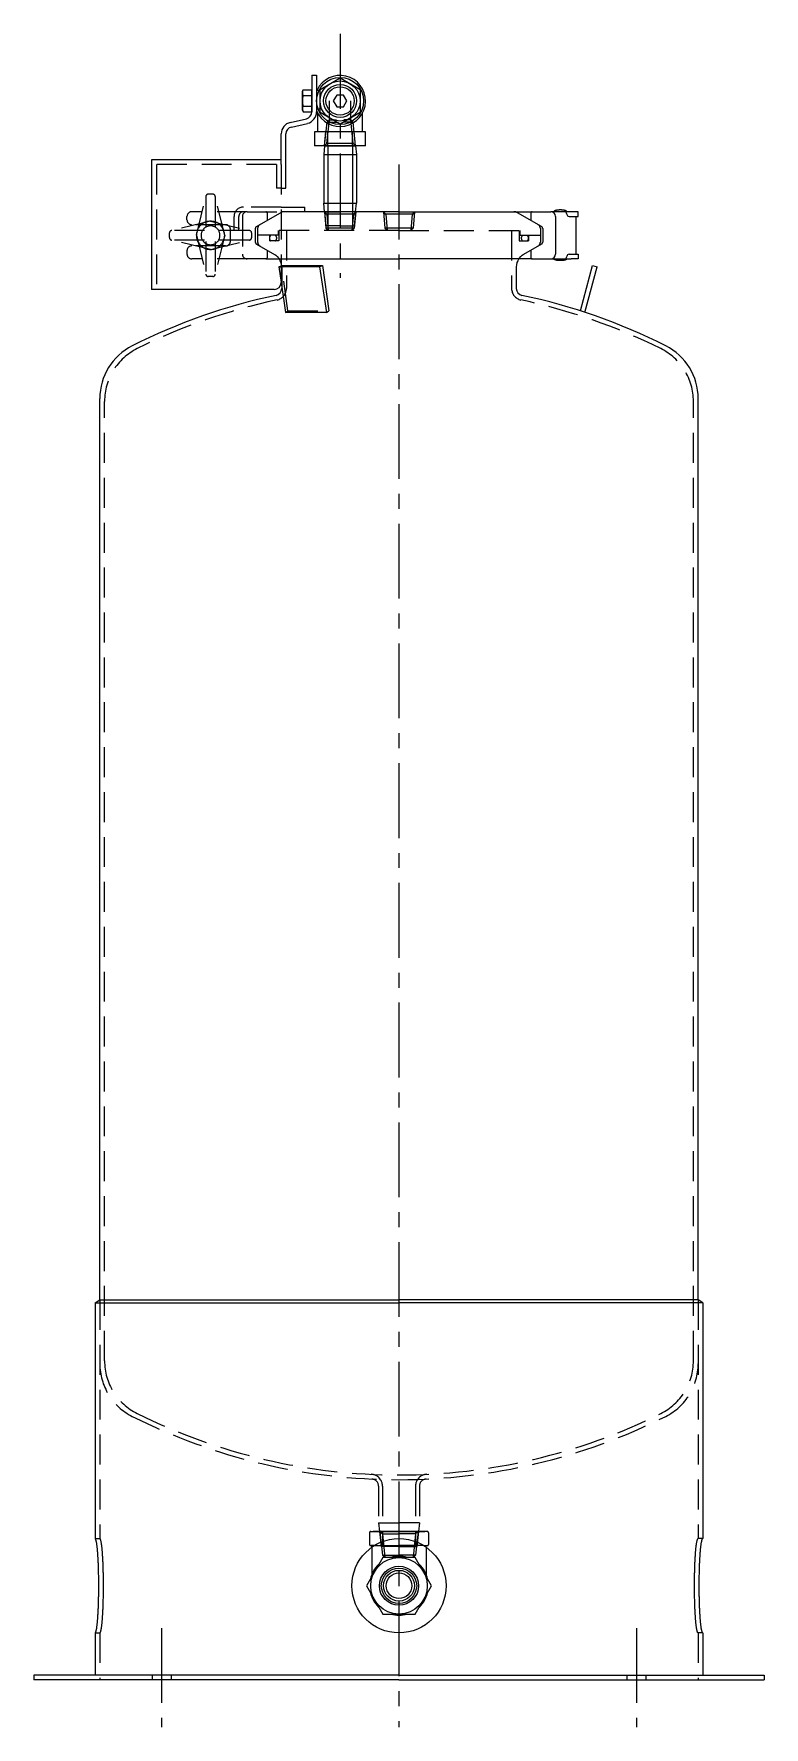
# Model space of a CAD drawing. Extents: x -205 to 605, y -774 to 375.
# Drawn here: x 295 to 605, y -738 to -20 of the extents above; entities that cross this region are included whole.
import ezdxf

# ---------------------------------------------------------------- set-up
doc = ezdxf.new("R2010")
doc.units = 0
doc.linetypes.add('CENTER', pattern=[50.8, 31.75, -6.35, 6.35, -6.35])
doc.linetypes.add('DASHED', pattern=[19.05, 12.7, -6.35])
doc.layers.get('0').update_dxf_attribs({"linetype": 'CONTINUOUS'})
doc.layers.add('CENTER', color=1, linetype='CENTER')

msp = doc.modelspace()

# ---------------------------------------------------------------- linework, layer by layer
at = {"color": 7, "linetype": 'CONTINUOUS'}
for p, q in [((413, -37), (415, -37)), ((413, -37), (413, -52.61)), ((415, -37), (415, -52.61)), ((409, -43.92), (409.35, -43.3)), ((409, -51.92), (409, -43.92)), ((409.35, -43.3), (413, -43.3)), ((409.35, -45.61), (413, -45.61)), ((409.35, -50.23), (413, -50.23)), ((413, -52.54), (413, -43.3)), ((415, -43.38), (416.5, -43.38)), ((403.87, -57.11), (410.67, -55.54)), ((409, -51.92), (409.35, -52.54)), ((409.35, -52.54), (413, -52.54)), ((415, -51.38), (416.5, -51.38)), ((415.5, -61.05), (415.5, -53.2)), ((434.5, -61.05), (434.5, -53.17)), ((400, -75), (400, -61.98)), ((402, -85), (402, -61.98)), ((404.32, -59.05), (411.12, -57.49)), ((435.82, -61.05), (414.18, -61.05)), ((414.18, -61.05), (414.18, -67)), ((435.82, -67), (435.82, -61.05)), ((435.82, -67), (414.18, -67)), ((418.44, -67), (418.1, -70.7)), ((418.1, -70.7), (418.1, -91.3)), ((418.1, -70.7), (431.9, -70.7)), ((418.44, -67), (431.56, -67)), ((419.75, -67), (419.75, -95)), ((430.25, -67), (430.25, -95)), ((431.56, -67), (431.9, -70.7)), ((431.9, -70.7), (431.9, -91.3)), ((345, -73), (345, -128)), ((400, -73), (345, -73)), ((400, -85), (402, -85)), ((400, -93), (410, -93)), ((410, -95), (410, -93)), ((418.44, -95), (418.1, -91.3)), ((418.1, -91.3), (431.9, -91.3)), ((431.56, -95), (431.9, -91.3)), ((450, -95), (400, -95)), ((418.44, -95), (425, -95)), ((450, -95), (514.5, -95)), ((526.01, -95), (514.5, -95)), ((516.5, -97), (516.5, -113)), ((521.25, -96), (521.25, -96)), ((522.25, -97), (525.04, -97)), ((525.04, -97), (526.01, -97)), ((525.04, -97), (525.04, -113)), ((526.01, -97), (526.01, -95)), ((521.25, -114), (521.25, -114)), ((522.25, -113), (525.04, -113)), ((525.04, -113), (526.01, -113)), ((526.01, -113), (526.01, -115)), ((400, -115), (450, -115)), ((400, -117.98), (400.26, -117.87)), ((416.31, -118.38), (400, -118.38)), ((400.26, -117.87), (417.59, -117.87)), ((416.31, -118.38), (417.59, -117.87)), ((416.31, -118.38), (419.21, -137.7)), ((417.59, -117.87), (420.16, -137.09)), ((500.82, -115), (450, -115)), ((499.8, -118.35), (499.8, -127.56)), ((506.5, -115), (500.82, -115)), ((506.5, -115), (514.5, -115)), ((514.5, -115), (523.04, -115)), ((526.01, -115), (523.04, -115)), ((527, -137.09), (532.15, -117.87)), ((528.91, -137.7), (534.08, -118.38)), ((532.15, -117.87), (534.08, -118.38)), ((397, -128), (345, -128)), ((400, -125), (401.89, -137.7)), ((419.21, -137.7), (401.89, -137.7)), ((419.21, -137.7), (420.16, -137.09)), ((323, -556.71), (323, -174.24)), ((577, -556.71), (577, -174.24)), ((321, -558), (323, -556.71)), ((321, -558), (450, -558)), ((321, -558), (321, -658)), ((323, -556.71), (450, -556.71)), ((577, -556.71), (450, -556.71)), ((579, -558), (450, -558)), ((579, -558), (577, -556.71)), ((579, -558), (579, -658)), ((438.5, -661.64), (438.5, -673.92)), ((439.46, -661), (450, -661)), ((450, -666), (443.93, -666)), ((460.54, -661), (450, -661)), ((461.5, -661.64), (461.5, -673.92)), ((321, -698), (321, -716)), ((579, -698), (579, -716)), ((450, -716), (295, -716)), ((295, -716), (295, -718)), ((450, -718), (295, -718)), ((450, -716), (605, -716)), ((450, -718), (605, -718)), ((605, -716), (605, -718))]:
    msp.add_line(p, q, dxfattribs=at)
at = {"color": 3, "linetype": 'DASHED'}
for p, q in [((420.44, -55.99), (420.45, -48)), ((429.58, -57.06), (429.6, -48)), ((418.42, -66.99), (419.44, -56.99)), ((419.42, -65.99), (420.44, -55.99)), ((419.44, -56.99), (420.44, -55.99)), ((419.44, -56.99), (423.45, -57)), ((420.44, -55.99), (423.45, -56)), ((429.58, -56.01), (426.57, -56)), ((430.58, -57.01), (426.57, -57)), ((430.57, -66.01), (429.58, -56.01)), ((430.58, -57.01), (429.58, -56.01)), ((431.57, -67.01), (430.58, -57.01)), ((418.44, -67), (419, -61)), ((419, -61), (431, -61)), ((419.75, -67), (419.75, -61)), ((430.25, -67), (430.25, -61)), ((431.56, -67), (431, -61)), ((418.42, -66.99), (419.42, -65.99)), ((430.57, -66.01), (419.42, -65.99)), ((431.57, -67.01), (430.57, -66.01)), ((347, -75), (347, -128)), ((398, -75), (347, -75)), ((398, -75), (398, -85)), ((400, -75), (400, -125)), ((400, -85), (398, -85)), ((364, -105), (368, -88.54)), ((368, -88.54), (368, -121.46)), ((371, -87.54), (369, -87.54)), ((372, -88.54), (372, -121.46)), ((376, -105), (372, -88.54)), ((400, -93), (384, -93)), ((370, -99), (353.54, -103)), ((360, -98.5), (360, -97)), ((385.5, -95), (362, -95)), ((376.42, -100.5), (362, -100.5)), ((370, -99), (386.46, -103)), ((380, -103), (380, -97)), ((382, -103), (382, -97)), ((383.5, -97), (383.5, -113)), ((385.5, -95), (400, -95)), ((389.5, -101.29), (399.7, -95.4)), ((394, -95.5), (394, -98.69)), ((418.37, -95), (419, -102)), ((418.37, -95), (419.37, -96)), ((418.44, -95), (419, -101)), ((431.54, -96), (418.46, -96)), ((419.37, -96), (420, -103)), ((419.75, -95), (419.75, -101)), ((430.63, -96), (430, -103)), ((430.25, -95), (430.25, -101)), ((431.63, -95), (430.63, -96)), ((431.63, -95), (431, -102)), ((431.56, -95), (431, -101)), ((443.37, -95), (444.37, -96)), ((443.37, -95), (444, -102)), ((456.54, -96), (443.46, -96)), ((444.37, -96), (445, -103)), ((455.63, -96), (455, -103)), ((456.63, -95), (455.63, -96)), ((456.63, -95), (456, -102)), ((510.5, -101.29), (500.3, -95.4)), ((506, -95.5), (506, -98.69)), ((352.54, -106), (352.54, -104)), ((386.46, -103), (353.54, -103)), ((386.46, -107), (353.54, -107)), ((370, -111), (353.54, -107)), ((364, -105), (368, -121.46)), ((370, -111), (386.46, -107)), ((376, -105), (372, -121.46)), ((378.42, -107.5), (378.42, -102.5)), ((382, -103), (380, -103)), ((387.46, -106), (387.46, -104)), ((389, -102.15), (389, -107.85)), ((390, -102.15), (390, -107.85)), ((399, -105), (390, -105)), ((395, -105), (395, -107.4)), ((399, -107.4), (395, -107.4)), ((450, -103), (398.65, -103)), ((398.65, -103), (398.65, -105)), ((399, -103), (399, -107.4)), ((402.2, -103), (402.2, -127.56)), ((425, -101), (419, -101)), ((431, -102), (419, -102)), ((419, -102), (420, -103)), ((425, -101), (431, -101)), ((431, -102), (430, -103)), ((456, -102), (444, -102)), ((444, -102), (445, -103)), ((450, -103), (501.35, -103)), ((456, -102), (455, -103)), ((497.8, -103), (497.8, -127.56)), ((501, -103), (501, -107.4)), ((501, -105), (510, -105)), ((501, -107.4), (505, -107.4)), ((501.35, -103), (501.35, -105)), ((505, -105), (505, -107.4)), ((510, -102.15), (510, -107.85)), ((511, -102.15), (511, -107.85)), ((360, -111.5), (360, -113)), ((376.42, -109.5), (362, -109.5)), ((389.5, -108.71), (397.2, -113.16)), ((394, -111.31), (394, -114.5)), ((510.5, -108.71), (502.8, -113.16)), ((506, -111.31), (506, -114.5)), ((385.5, -115), (362, -115)), ((393.5, -115), (385.5, -115)), ((393.5, -115), (400, -115)), ((399, -118.38), (400, -117.98)), ((399, -118.38), (400, -118.38)), ((399, -118.38), (400, -125)), ((400.2, -118.35), (400.2, -127.56)), ((402.84, -137.09), (400.26, -117.87)), ((371, -122.46), (369, -122.46)), ((401.89, -137.7), (402.84, -137.09)), ((402.84, -137.09), (420.16, -137.09)), ((325, -582.56), (325, -175.47)), ((575, -582.56), (575, -175.47)), ((323, -556.71), (323, -658)), ((577, -556.71), (577, -658)), ((441.35, -635.73), (441.35, -651.35)), ((443, -635.72), (443, -661.35)), ((457, -635.72), (457, -661.35)), ((458.65, -635.73), (458.65, -651.35)), ((441.35, -651.35), (450, -651.35)), ((441.35, -651.35), (441.77, -655)), ((458.65, -651.35), (450, -651.35)), ((458.65, -651.35), (458.23, -655)), ((321, -658), (323, -658)), ((437.5, -655.5), (437.5, -660.5)), ((438, -655), (450, -655)), ((450, -655), (439, -655)), ((441.77, -655), (442.5, -661.35)), ((441.93, -655), (442.93, -665)), ((441.93, -655), (442.93, -656)), ((442.93, -656), (450, -656)), ((442.93, -656), (443.93, -666)), ((462, -655), (450, -655)), ((450, -655), (461, -655)), ((457.07, -656), (450, -656)), ((457.07, -656), (456.07, -666)), ((458.07, -655), (457.07, -656)), ((458.07, -655), (457.07, -665)), ((458.23, -655), (457.5, -661.35)), ((462.5, -655.5), (462.5, -660.5)), ((579, -658), (577, -658)), ((439.46, -661), (438, -661)), ((438.5, -661.64), (438.5, -661)), ((450, -661.35), (442.5, -661.35)), ((442.93, -665), (450, -665)), ((442.93, -665), (443.93, -666)), ((450, -661.35), (457.5, -661.35)), ((457.07, -665), (450, -665)), ((457.07, -665), (456.07, -666)), ((460.54, -661), (462, -661)), ((461.5, -661.64), (461.5, -661)), ((321, -698), (323, -698)), ((323, -698), (323, -718)), ((577, -698), (577, -718)), ((579, -698), (577, -698)), ((345.24, -716), (345.24, -718)), ((353.24, -716), (353.24, -718)), ((546.76, -716), (546.76, -718)), ((554.76, -716), (554.76, -718))]:
    msp.add_line(p, q, dxfattribs=at)
at = {"color": 7, "linetype": 'CONTINUOUS'}
for points in [[(433.5, -52.91), (425, -57.81), (416.5, -52.91), (416.5, -43.09), (425, -38.19), (433.5, -43.09)], [(426.44, -50.5), (427.88, -48), (426.44, -45.5), (423.55, -45.5), (422.11, -48), (423.55, -50.5)], [(443.07, -666), (436.14, -678), (443.07, -690), (456.93, -690), (463.86, -678), (456.93, -666)]]:
    msp.add_lwpolyline(points, close=True, dxfattribs=at)
for points in [[(521.25, -95, 0), (521.25, -94.98, 0), (521.25, -94.96, 0), (521.24, -94.95, 0), (521.24, -94.93, 0), (521.23, -94.91, 0), (521.22, -94.89, 0), (521.21, -94.87, 0), (521.2, -94.85, 0), (521.18, -94.84, 0), (521.17, -94.82, 0), (521.15, -94.8, 0), (521.13, -94.78, 0), (521.11, -94.77, 0), (521.09, -94.75, 0), (521.07, -94.73, 0), (521.04, -94.71, 0), (521.01, -94.7, 0), (520.99, -94.68, 0), (520.96, -94.66, 0), (520.92, -94.65, 0), (520.89, -94.63, 0), (520.86, -94.62, 0), (520.82, -94.6, 0), (520.79, -94.59, 0), (520.75, -94.57, 0), (520.71, -94.56, 0), (520.67, -94.54, 0), (520.63, -94.53, 0), (520.58, -94.51, 0), (520.54, -94.5, 0), (520.49, -94.49, 0), (520.45, -94.47, 0), (520.4, -94.46, 0), (520.35, -94.45, 0), (520.3, -94.43, 0), (520.25, -94.42, 0), (520.19, -94.41, 0), (520.14, -94.4, 0), (520.08, -94.39, 0), (520.03, -94.38, 0), (519.97, -94.37, 0), (519.91, -94.36, 0), (519.86, -94.35, 0), (519.8, -94.34, 0), (519.74, -94.33, 0), (519.68, -94.32, 0), (519.61, -94.32, 0), (519.55, -94.31, 0), (519.49, -94.3, 0), (519.43, -94.3, 0), (519.36, -94.29, 0), (519.3, -94.29, 0), (519.23, -94.28, 0), (519.17, -94.28, 0), (519.1, -94.27, 0), (519.04, -94.27, 0), (518.97, -94.26, 0), (518.9, -94.26, 0), (518.84, -94.26, 0), (518.77, -94.26, 0), (518.7, -94.26, 0), (518.63, -94.25, 0), (518.57, -94.25, 0), (518.5, -94.25, 0), (518.43, -94.25, 0), (518.37, -94.25, 0), (518.3, -94.26, 0), (518.23, -94.26, 0), (518.16, -94.26, 0), (518.1, -94.26, 0), (518.03, -94.26, 0), (517.96, -94.27, 0), (517.9, -94.27, 0), (517.83, -94.28, 0), (517.77, -94.28, 0), (517.7, -94.29, 0), (517.64, -94.29, 0), (517.57, -94.3, 0), (517.51, -94.3, 0), (517.45, -94.31, 0), (517.39, -94.32, 0), (517.32, -94.32, 0), (517.26, -94.33, 0), (517.2, -94.34, 0), (517.14, -94.35, 0), (517.09, -94.36, 0), (517.03, -94.37, 0), (516.97, -94.38, 0), (516.92, -94.39, 0), (516.86, -94.4, 0), (516.81, -94.41, 0), (516.75, -94.42, 0), (516.7, -94.43, 0), (516.65, -94.45, 0), (516.6, -94.46, 0), (516.55, -94.47, 0), (516.51, -94.49, 0), (516.46, -94.5, 0), (516.42, -94.51, 0), (516.37, -94.53, 0), (516.33, -94.54, 0), (516.29, -94.56, 0), (516.25, -94.57, 0), (516.21, -94.59, 0), (516.18, -94.6, 0), (516.14, -94.62, 0), (516.11, -94.63, 0), (516.08, -94.65, 0), (516.04, -94.66, 0), (516.01, -94.68, 0), (515.99, -94.7, 0), (515.96, -94.71, 0), (515.93, -94.73, 0), (515.91, -94.75, 0), (515.89, -94.77, 0), (515.87, -94.78, 0), (515.85, -94.8, 0), (515.83, -94.82, 0), (515.82, -94.84, 0), (515.8, -94.85, 0), (515.79, -94.87, 0), (515.78, -94.89, 0), (515.77, -94.91, 0), (515.76, -94.93, 0), (515.76, -94.95, 0), (515.75, -94.96, 0), (515.75, -94.98, 0), (515.75, -95, 0)], [(521.25, -115, 0), (521.25, -115.02, 0), (521.25, -115.04, 0), (521.24, -115.06, 0), (521.24, -115.07, 0), (521.23, -115.09, 0), (521.22, -115.11, 0), (521.21, -115.13, 0), (521.2, -115.15, 0), (521.18, -115.16, 0), (521.17, -115.18, 0), (521.15, -115.2, 0), (521.13, -115.22, 0), (521.11, -115.23, 0), (521.09, -115.25, 0), (521.07, -115.27, 0), (521.04, -115.29, 0), (521.01, -115.3, 0), (520.99, -115.32, 0), (520.96, -115.34, 0), (520.92, -115.35, 0), (520.89, -115.37, 0), (520.86, -115.38, 0), (520.82, -115.4, 0), (520.79, -115.42, 0), (520.75, -115.43, 0), (520.71, -115.44, 0), (520.67, -115.46, 0), (520.63, -115.47, 0), (520.58, -115.49, 0), (520.54, -115.5, 0), (520.49, -115.52, 0), (520.45, -115.53, 0), (520.4, -115.54, 0), (520.35, -115.55, 0), (520.3, -115.56, 0), (520.25, -115.58, 0), (520.19, -115.59, 0), (520.14, -115.6, 0), (520.08, -115.61, 0), (520.03, -115.62, 0), (519.97, -115.63, 0), (519.91, -115.64, 0), (519.86, -115.65, 0), (519.8, -115.66, 0), (519.74, -115.67, 0), (519.68, -115.67, 0), (519.61, -115.68, 0), (519.55, -115.69, 0), (519.49, -115.7, 0), (519.43, -115.7, 0), (519.36, -115.71, 0), (519.3, -115.72, 0), (519.23, -115.72, 0), (519.17, -115.72, 0), (519.1, -115.73, 0), (519.04, -115.73, 0), (518.97, -115.74, 0), (518.9, -115.74, 0), (518.84, -115.74, 0), (518.77, -115.74, 0), (518.7, -115.75, 0), (518.63, -115.75, 0), (518.57, -115.75, 0), (518.5, -115.75, 0), (518.43, -115.75, 0), (518.37, -115.75, 0), (518.3, -115.75, 0), (518.23, -115.74, 0), (518.16, -115.74, 0), (518.1, -115.74, 0), (518.03, -115.74, 0), (517.96, -115.73, 0), (517.9, -115.73, 0), (517.83, -115.72, 0), (517.77, -115.72, 0), (517.7, -115.72, 0), (517.64, -115.71, 0), (517.57, -115.7, 0), (517.51, -115.7, 0), (517.45, -115.69, 0), (517.39, -115.68, 0), (517.32, -115.67, 0), (517.26, -115.67, 0), (517.2, -115.66, 0), (517.14, -115.65, 0), (517.09, -115.64, 0), (517.03, -115.63, 0), (516.97, -115.62, 0), (516.92, -115.61, 0), (516.86, -115.6, 0), (516.81, -115.59, 0), (516.75, -115.58, 0), (516.7, -115.56, 0), (516.65, -115.55, 0), (516.6, -115.54, 0), (516.55, -115.53, 0), (516.51, -115.52, 0), (516.46, -115.5, 0), (516.42, -115.49, 0), (516.37, -115.47, 0), (516.33, -115.46, 0), (516.29, -115.44, 0), (516.25, -115.43, 0), (516.21, -115.42, 0), (516.18, -115.4, 0), (516.14, -115.38, 0), (516.11, -115.37, 0), (516.08, -115.35, 0), (516.04, -115.34, 0), (516.01, -115.32, 0), (515.99, -115.3, 0), (515.96, -115.29, 0), (515.93, -115.27, 0), (515.91, -115.25, 0), (515.89, -115.23, 0), (515.87, -115.22, 0), (515.85, -115.2, 0), (515.83, -115.18, 0), (515.82, -115.16, 0), (515.8, -115.15, 0), (515.79, -115.13, 0), (515.78, -115.11, 0), (515.77, -115.09, 0), (515.76, -115.07, 0), (515.76, -115.06, 0), (515.75, -115.04, 0), (515.75, -115.02, 0), (515.75, -115, 0)], [(321, -698, 0), (321.04, -697.99, 0), (321.08, -697.98, 0), (321.12, -697.95, 0), (321.15, -697.9, 0), (321.19, -697.85, 0), (321.23, -697.78, 0), (321.27, -697.71, 0), (321.3, -697.62, 0), (321.34, -697.51, 0), (321.38, -697.4, 0), (321.42, -697.28, 0), (321.45, -697.14, 0), (321.49, -696.99, 0), (321.52, -696.83, 0), (321.56, -696.66, 0), (321.6, -696.48, 0), (321.63, -696.28, 0), (321.67, -696.08, 0), (321.7, -695.86, 0), (321.74, -695.64, 0), (321.77, -695.4, 0), (321.8, -695.15, 0), (321.83, -694.9, 0), (321.87, -694.63, 0), (321.9, -694.35, 0), (321.93, -694.06, 0), (321.96, -693.77, 0), (321.99, -693.46, 0), (322.02, -693.14, 0), (322.05, -692.82, 0), (322.08, -692.49, 0), (322.1, -692.14, 0), (322.13, -691.79, 0), (322.16, -691.43, 0), (322.18, -691.06, 0), (322.21, -690.69, 0), (322.23, -690.3, 0), (322.25, -689.91, 0), (322.27, -689.52, 0), (322.3, -689.11, 0), (322.32, -688.7, 0), (322.34, -688.28, 0), (322.36, -687.86, 0), (322.38, -687.43, 0), (322.39, -686.99, 0), (322.41, -686.55, 0), (322.43, -686.11, 0), (322.44, -685.65, 0), (322.45, -685.2, 0), (322.47, -684.74, 0), (322.48, -684.27, 0), (322.49, -683.81, 0), (322.5, -683.33, 0), (322.51, -682.86, 0), (322.52, -682.38, 0), (322.53, -681.9, 0), (322.54, -681.42, 0), (322.54, -680.93, 0), (322.55, -680.45, 0), (322.55, -679.96, 0), (322.56, -679.47, 0), (322.56, -678.98, 0), (322.56, -678.49, 0), (322.56, -678, 0), (322.56, -677.51, 0), (322.56, -677.02, 0), (322.56, -676.53, 0), (322.55, -676.04, 0), (322.55, -675.55, 0), (322.54, -675.07, 0), (322.54, -674.58, 0), (322.53, -674.1, 0), (322.52, -673.62, 0), (322.51, -673.14, 0), (322.5, -672.67, 0), (322.49, -672.19, 0), (322.48, -671.73, 0), (322.47, -671.26, 0), (322.45, -670.8, 0), (322.44, -670.35, 0), (322.43, -669.89, 0), (322.41, -669.45, 0), (322.39, -669.01, 0), (322.38, -668.57, 0), (322.36, -668.14, 0), (322.34, -667.72, 0), (322.32, -667.3, 0), (322.3, -666.89, 0), (322.27, -666.48, 0), (322.25, -666.09, 0), (322.23, -665.7, 0), (322.21, -665.31, 0), (322.18, -664.94, 0), (322.16, -664.57, 0), (322.13, -664.21, 0), (322.1, -663.86, 0), (322.08, -663.51, 0), (322.05, -663.18, 0), (322.02, -662.86, 0), (321.99, -662.54, 0), (321.96, -662.23, 0), (321.93, -661.94, 0), (321.9, -661.65, 0), (321.87, -661.37, 0), (321.83, -661.1, 0), (321.8, -660.85, 0), (321.77, -660.6, 0), (321.74, -660.36, 0), (321.7, -660.14, 0), (321.67, -659.92, 0), (321.63, -659.72, 0), (321.6, -659.52, 0), (321.56, -659.34, 0), (321.52, -659.17, 0), (321.49, -659.01, 0), (321.45, -658.86, 0), (321.42, -658.72, 0), (321.38, -658.6, 0), (321.34, -658.49, 0), (321.3, -658.38, 0), (321.27, -658.29, 0), (321.23, -658.22, 0), (321.19, -658.15, 0), (321.15, -658.1, 0), (321.12, -658.05, 0), (321.08, -658.02, 0), (321.04, -658.01, 0), (321, -658, 0)], [(579, -698, 0), (578.96, -697.99, 0), (578.92, -697.98, 0), (578.88, -697.95, 0), (578.85, -697.9, 0), (578.81, -697.85, 0), (578.77, -697.78, 0), (578.73, -697.71, 0), (578.7, -697.62, 0), (578.66, -697.51, 0), (578.62, -697.4, 0), (578.58, -697.28, 0), (578.55, -697.14, 0), (578.51, -696.99, 0), (578.48, -696.83, 0), (578.44, -696.66, 0), (578.4, -696.48, 0), (578.37, -696.28, 0), (578.33, -696.08, 0), (578.3, -695.86, 0), (578.26, -695.64, 0), (578.23, -695.4, 0), (578.2, -695.15, 0), (578.17, -694.9, 0), (578.13, -694.63, 0), (578.1, -694.35, 0), (578.07, -694.06, 0), (578.04, -693.77, 0), (578.01, -693.46, 0), (577.98, -693.14, 0), (577.95, -692.82, 0), (577.92, -692.49, 0), (577.9, -692.14, 0), (577.87, -691.79, 0), (577.84, -691.43, 0), (577.82, -691.06, 0), (577.79, -690.69, 0), (577.77, -690.3, 0), (577.75, -689.91, 0), (577.73, -689.52, 0), (577.7, -689.11, 0), (577.68, -688.7, 0), (577.66, -688.28, 0), (577.64, -687.86, 0), (577.62, -687.43, 0), (577.61, -686.99, 0), (577.59, -686.55, 0), (577.57, -686.11, 0), (577.56, -685.65, 0), (577.54, -685.2, 0), (577.53, -684.74, 0), (577.52, -684.27, 0), (577.51, -683.81, 0), (577.5, -683.33, 0), (577.49, -682.86, 0), (577.48, -682.38, 0), (577.47, -681.9, 0), (577.46, -681.42, 0), (577.46, -680.93, 0), (577.45, -680.45, 0), (577.45, -679.96, 0), (577.44, -679.47, 0), (577.44, -678.98, 0), (577.44, -678.49, 0), (577.44, -678, 0), (577.44, -677.51, 0), (577.44, -677.02, 0), (577.44, -676.53, 0), (577.45, -676.04, 0), (577.45, -675.55, 0), (577.46, -675.07, 0), (577.46, -674.58, 0), (577.47, -674.1, 0), (577.48, -673.62, 0), (577.49, -673.14, 0), (577.5, -672.67, 0), (577.51, -672.19, 0), (577.52, -671.73, 0), (577.53, -671.26, 0), (577.54, -670.8, 0), (577.56, -670.35, 0), (577.57, -669.89, 0), (577.59, -669.45, 0), (577.61, -669.01, 0), (577.62, -668.57, 0), (577.64, -668.14, 0), (577.66, -667.72, 0), (577.68, -667.3, 0), (577.7, -666.89, 0), (577.73, -666.48, 0), (577.75, -666.09, 0), (577.77, -665.7, 0), (577.79, -665.31, 0), (577.82, -664.94, 0), (577.84, -664.57, 0), (577.87, -664.21, 0), (577.9, -663.86, 0), (577.92, -663.51, 0), (577.95, -663.18, 0), (577.98, -662.86, 0), (578.01, -662.54, 0), (578.04, -662.23, 0), (578.07, -661.94, 0), (578.1, -661.65, 0), (578.13, -661.37, 0), (578.17, -661.1, 0), (578.2, -660.85, 0), (578.23, -660.6, 0), (578.26, -660.36, 0), (578.3, -660.14, 0), (578.33, -659.92, 0), (578.37, -659.72, 0), (578.4, -659.52, 0), (578.44, -659.34, 0), (578.48, -659.17, 0), (578.51, -659.01, 0), (578.55, -658.86, 0), (578.58, -658.72, 0), (578.62, -658.6, 0), (578.66, -658.49, 0), (578.7, -658.38, 0), (578.73, -658.29, 0), (578.77, -658.22, 0), (578.81, -658.15, 0), (578.85, -658.1, 0), (578.88, -658.05, 0), (578.92, -658.02, 0), (578.96, -658.01, 0), (579, -658, 0)]]:
    msp.add_polyline3d(points, dxfattribs=at)
at = {"color": 3, "linetype": 'DASHED'}
for points in [[(323, -698, 0), (323.04, -697.99, 0), (323.08, -697.98, 0), (323.12, -697.95, 0), (323.15, -697.9, 0), (323.19, -697.85, 0), (323.23, -697.78, 0), (323.27, -697.71, 0), (323.3, -697.62, 0), (323.34, -697.51, 0), (323.38, -697.4, 0), (323.42, -697.28, 0), (323.45, -697.14, 0), (323.49, -696.99, 0), (323.52, -696.83, 0), (323.56, -696.66, 0), (323.6, -696.48, 0), (323.63, -696.28, 0), (323.67, -696.08, 0), (323.7, -695.86, 0), (323.74, -695.64, 0), (323.77, -695.4, 0), (323.8, -695.15, 0), (323.83, -694.9, 0), (323.87, -694.63, 0), (323.9, -694.35, 0), (323.93, -694.06, 0), (323.96, -693.77, 0), (323.99, -693.46, 0), (324.02, -693.14, 0), (324.05, -692.82, 0), (324.08, -692.49, 0), (324.1, -692.14, 0), (324.13, -691.79, 0), (324.16, -691.43, 0), (324.18, -691.06, 0), (324.21, -690.69, 0), (324.23, -690.3, 0), (324.25, -689.91, 0), (324.27, -689.52, 0), (324.3, -689.11, 0), (324.32, -688.7, 0), (324.34, -688.28, 0), (324.36, -687.86, 0), (324.38, -687.43, 0), (324.39, -686.99, 0), (324.41, -686.55, 0), (324.43, -686.11, 0), (324.44, -685.65, 0), (324.45, -685.2, 0), (324.47, -684.74, 0), (324.48, -684.27, 0), (324.49, -683.81, 0), (324.5, -683.33, 0), (324.51, -682.86, 0), (324.52, -682.38, 0), (324.53, -681.9, 0), (324.54, -681.42, 0), (324.54, -680.93, 0), (324.55, -680.45, 0), (324.55, -679.96, 0), (324.56, -679.47, 0), (324.56, -678.98, 0), (324.56, -678.49, 0), (324.56, -678, 0), (324.56, -677.51, 0), (324.56, -677.02, 0), (324.56, -676.53, 0), (324.55, -676.04, 0), (324.55, -675.55, 0), (324.54, -675.07, 0), (324.54, -674.58, 0), (324.53, -674.1, 0), (324.52, -673.62, 0), (324.51, -673.14, 0), (324.5, -672.67, 0), (324.49, -672.19, 0), (324.48, -671.73, 0), (324.47, -671.26, 0), (324.45, -670.8, 0), (324.44, -670.35, 0), (324.43, -669.89, 0), (324.41, -669.45, 0), (324.39, -669.01, 0), (324.38, -668.57, 0), (324.36, -668.14, 0), (324.34, -667.72, 0), (324.32, -667.3, 0), (324.3, -666.89, 0), (324.27, -666.48, 0), (324.25, -666.09, 0), (324.23, -665.7, 0), (324.21, -665.31, 0), (324.18, -664.94, 0), (324.16, -664.57, 0), (324.13, -664.21, 0), (324.1, -663.86, 0), (324.08, -663.51, 0), (324.05, -663.18, 0), (324.02, -662.86, 0), (323.99, -662.54, 0), (323.96, -662.23, 0), (323.93, -661.94, 0), (323.9, -661.65, 0), (323.87, -661.37, 0), (323.83, -661.1, 0), (323.8, -660.85, 0), (323.77, -660.6, 0), (323.74, -660.36, 0), (323.7, -660.14, 0), (323.67, -659.92, 0), (323.63, -659.72, 0), (323.6, -659.52, 0), (323.56, -659.34, 0), (323.52, -659.17, 0), (323.49, -659.01, 0), (323.45, -658.86, 0), (323.42, -658.72, 0), (323.38, -658.6, 0), (323.34, -658.49, 0), (323.3, -658.38, 0), (323.27, -658.29, 0), (323.23, -658.22, 0), (323.19, -658.15, 0), (323.15, -658.1, 0), (323.12, -658.05, 0), (323.08, -658.02, 0), (323.04, -658.01, 0), (323, -658, 0)], [(577, -698, 0), (576.96, -697.99, 0), (576.92, -697.98, 0), (576.88, -697.95, 0), (576.85, -697.9, 0), (576.81, -697.85, 0), (576.77, -697.78, 0), (576.73, -697.71, 0), (576.7, -697.62, 0), (576.66, -697.51, 0), (576.62, -697.4, 0), (576.58, -697.28, 0), (576.55, -697.14, 0), (576.51, -696.99, 0), (576.48, -696.83, 0), (576.44, -696.66, 0), (576.4, -696.48, 0), (576.37, -696.28, 0), (576.33, -696.08, 0), (576.3, -695.86, 0), (576.26, -695.64, 0), (576.23, -695.4, 0), (576.2, -695.15, 0), (576.17, -694.9, 0), (576.13, -694.63, 0), (576.1, -694.35, 0), (576.07, -694.06, 0), (576.04, -693.77, 0), (576.01, -693.46, 0), (575.98, -693.14, 0), (575.95, -692.82, 0), (575.92, -692.49, 0), (575.9, -692.14, 0), (575.87, -691.79, 0), (575.84, -691.43, 0), (575.82, -691.06, 0), (575.79, -690.69, 0), (575.77, -690.3, 0), (575.75, -689.91, 0), (575.73, -689.52, 0), (575.7, -689.11, 0), (575.68, -688.7, 0), (575.66, -688.28, 0), (575.64, -687.86, 0), (575.62, -687.43, 0), (575.61, -686.99, 0), (575.59, -686.55, 0), (575.57, -686.11, 0), (575.56, -685.65, 0), (575.54, -685.2, 0), (575.53, -684.74, 0), (575.52, -684.27, 0), (575.51, -683.81, 0), (575.5, -683.33, 0), (575.49, -682.86, 0), (575.48, -682.38, 0), (575.47, -681.9, 0), (575.46, -681.42, 0), (575.46, -680.93, 0), (575.45, -680.45, 0), (575.45, -679.96, 0), (575.44, -679.47, 0), (575.44, -678.98, 0), (575.44, -678.49, 0), (575.44, -678, 0), (575.44, -677.51, 0), (575.44, -677.02, 0), (575.44, -676.53, 0), (575.45, -676.04, 0), (575.45, -675.55, 0), (575.46, -675.07, 0), (575.46, -674.58, 0), (575.47, -674.1, 0), (575.48, -673.62, 0), (575.49, -673.14, 0), (575.5, -672.67, 0), (575.51, -672.19, 0), (575.52, -671.73, 0), (575.53, -671.26, 0), (575.54, -670.8, 0), (575.56, -670.35, 0), (575.57, -669.89, 0), (575.59, -669.45, 0), (575.61, -669.01, 0), (575.62, -668.57, 0), (575.64, -668.14, 0), (575.66, -667.72, 0), (575.68, -667.3, 0), (575.7, -666.89, 0), (575.73, -666.48, 0), (575.75, -666.09, 0), (575.77, -665.7, 0), (575.79, -665.31, 0), (575.82, -664.94, 0), (575.84, -664.57, 0), (575.87, -664.21, 0), (575.9, -663.86, 0), (575.92, -663.51, 0), (575.95, -663.18, 0), (575.98, -662.86, 0), (576.01, -662.54, 0), (576.04, -662.23, 0), (576.07, -661.94, 0), (576.1, -661.65, 0), (576.13, -661.37, 0), (576.17, -661.1, 0), (576.2, -660.85, 0), (576.23, -660.6, 0), (576.26, -660.36, 0), (576.3, -660.14, 0), (576.33, -659.92, 0), (576.37, -659.72, 0), (576.4, -659.52, 0), (576.44, -659.34, 0), (576.48, -659.17, 0), (576.51, -659.01, 0), (576.55, -658.86, 0), (576.58, -658.72, 0), (576.62, -658.6, 0), (576.66, -658.49, 0), (576.7, -658.38, 0), (576.73, -658.29, 0), (576.77, -658.22, 0), (576.81, -658.15, 0), (576.85, -658.1, 0), (576.88, -658.05, 0), (576.92, -658.02, 0), (576.96, -658.01, 0), (577, -658, 0)]]:
    msp.add_polyline3d(points, dxfattribs=at)
at = {"color": 7, "linetype": 'CONTINUOUS'}
for centre, radius in [((425, -48), 10), ((425, -48), 8.5), ((425, -48), 7), ((425, -48), 6), ((450, -678), 20), ((450, -678), 12), ((450, -678), 8.3), ((450, -678), 7.5), ((450, -678), 6.53), ((450, -678), 5.45)]:
    msp.add_circle(centre, radius, dxfattribs=at)
for centre, radius, start, end in [((425, -48), 10.82, 202.46128, 154.6989), ((411.04, -44.46), 2.04, 145.61575, 214.38425), ((416.64, -47.92), 7.64, 162.41205, 197.58795), ((411.04, -51.38), 2.04, 145.61575, 214.38425), ((405, -61.98), 5, 102.99462, 180), ((410, -52.61), 3, 282.99462, 0), ((410, -52.61), 5, 282.99462, 0), ((405, -61.98), 3, 102.99462, 180), ((514.5, -97), 2, 0, 90), ((520.25, -96), 1, 0, 90), ((522.25, -96), 1, 180, 270), ((514.5, -113), 2, 270, 0), ((520.25, -114), 1, 270, 0), ((522.25, -114), 1, 90, 180), ((394.2, -118.35), 6, 0, 33.97601), ((505.8, -118.35), 6, 146.02399, 180), ((397, -125), 3, 270, 0), ((397.2, -127.56), 3, 281.95005, 0), ((502.8, -127.56), 3, 180, 258.04995), ((450, -377.03), 252, 101.95005, 116.7013), ((450, -377.03), 252, 63.2987, 78.04995), ((348, -174.24), 25, 116.7013, 180), ((552, -174.24), 25, 0, 63.2987), ((450, -678), 12.5, 73.7398, 106.2602), ((450, -678), 12.5, 133.7398, 166.2602), ((450, -678), 12.5, 13.7398, 46.2602), ((450, -678), 12.5, 193.7398, 226.2602), ((450, -678), 12.5, 313.7398, 346.2602), ((450, -678), 12.5, 253.7398, 286.2602)]:
    msp.add_arc(centre, radius, start, end, dxfattribs=at)
at = {"color": 3, "linetype": 'DASHED'}
for centre, radius, start, end in [((369, -88.54), 1, 90, 180), ((371, -88.54), 1, 0, 90), ((384, -97), 4, 90, 180), ((362, -97), 2, 90, 180), ((362, -98.5), 2, 180, 270), ((370, -105), 6, 109.47122, 250.52878), ((370, -105), 6, 19.47122, 160.52878), ((370, -105), 6, 289.47122, 70.52878), ((376.42, -102.5), 2, 0, 90), ((384, -97), 2, 90, 180), ((385.5, -97), 2, 90, 180), ((392, -102.15), 2, 120, 180), ((393.5, -95.5), 0.5, 0, 90), ((401.2, -98), 3, 90, 120), ((498.8, -98), 3, 60, 90), ((506.5, -95.5), 0.5, 90, 180), ((508, -102.15), 2, 0, 60), ((353.54, -104), 1, 90, 180), ((353.54, -106), 1, 180, 270), ((370, -105), 6, 199.47122, 340.52878), ((370, -105), 4, 120, 240), ((370, -105), 4, 30, 150), ((370, -105), 4, 210, 330), ((370, -105), 4, 300, 60), ((376.42, -107.5), 2, 270, 0), ((386.46, -104), 1, 0, 90), ((386.46, -106), 1, 270, 0), ((390, -102.15), 1, 120, 180), ((396.55, -106.2), 1.55, 129.26803, 230.73197), ((396.55, -106.2), 1.55, 309.26803, 50.73197), ((503.45, -106.2), 1.55, 129.26803, 230.73197), ((503.45, -106.2), 1.55, 309.26803, 50.73197), ((510, -102.15), 1, 0, 60), ((362, -111.5), 2, 90, 180), ((362, -113), 2, 180, 270), ((385.5, -113), 2, 180, 270), ((390, -107.85), 1, 180, 240), ((392, -107.85), 2, 180, 240), ((393.5, -114.5), 0.5, 270, 0), ((394.2, -118.35), 6, 33.97601, 60), ((505.8, -118.35), 6, 120, 146.02399), ((506.5, -114.5), 0.5, 180, 270), ((508, -107.85), 2, 300, 0), ((510, -107.85), 1, 300, 0), ((369, -121.46), 1, 180, 270), ((371, -121.46), 1, 270, 0), ((397.2, -127.56), 5, 281.95005, 0), ((502.8, -127.56), 5, 180, 258.04995), ((450, -377.03), 250, 101.95005, 116.3878), ((450, -377.03), 250, 63.6122, 78.04995), ((350, -175.47), 25, 116.3878, 180), ((550, -175.47), 25, 0, 63.6122), ((348, -583.79), 25, 180, 243.2987), ((350, -582.56), 25, 180, 243.6122), ((550, -582.56), 25, 296.3878, 0), ((552, -583.79), 25, 296.7013, 0), ((450, -381), 252, 243.2987, 270), ((450, -381), 250, 243.6122, 270), ((450, -381), 250, 270, 296.3878), ((450, -381), 252, 270, 296.7013), ((438, -635.72), 5, 0, 87.30273), ((462, -635.72), 5, 92.69727, 180), ((438.35, -635.73), 3, 0, 87.38146), ((461.65, -635.73), 3, 92.61854, 180), ((438, -655.5), 0.5, 90, 180), ((438, -660.5), 0.5, 180, 270), ((462, -655.5), 0.5, 0, 90), ((462, -660.5), 0.5, 270, 0)]:
    msp.add_arc(centre, radius, start, end, dxfattribs=at)
at = {"layer": 'CENTER', "color": 1, "linetype": 'CENTER'}
for p, q in [((425, -19.53), (425, -123)), ((450, -75), (450, -738)), ((349.24, -696), (349.24, -738)), ((550.76, -696), (550.76, -738))]:
    msp.add_line(p, q, dxfattribs=at)

doc.saveas('drawing.dxf')
